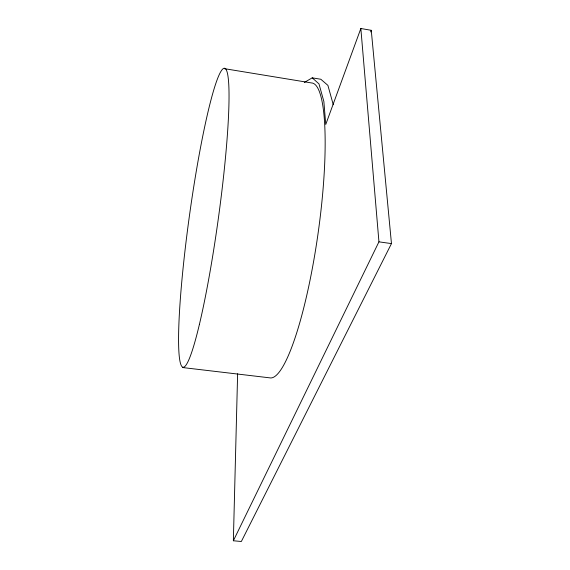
<?xml version="1.0" encoding="UTF-8"?>
<svg xmlns="http://www.w3.org/2000/svg" width="570" height="570" viewBox="0 0 570 570"><rect width="100%" height="100%" fill="white"/><g stroke="black" fill="none" stroke-linecap="round" stroke-linejoin="round"><path stroke-width="0.85" d="M304.287 82.479L312.225 77.841L318.979 83.89L323.86 101.46L325.748 124.474L360.846 28.5L371.255 30.31L391.462 243.604L241.338 541.5L233.358 540.759L237.626 373.742M370.635 31.97L371.255 30.31M233.358 540.759L378.943 241.837L360.846 28.5M182.657 367.55L269.624 377.825A148.941 27.203 -81.9 0 0 317.925 234.434A148.941 27.203 -81.9 0 0 311.534 82.949L224.402 68.657M378.943 241.837L391.462 243.604M312.225 77.841L320.81 79.251L327.9 85.358L333.272 104.723M199.4 324.416A150.922 14.507 -82.1 0 0 227.58 73.965A150.922 14.507 -82.1 0 0 184.381 256.058A150.922 14.507 -82.1 0 0 199.4 324.416"/></g></svg>
